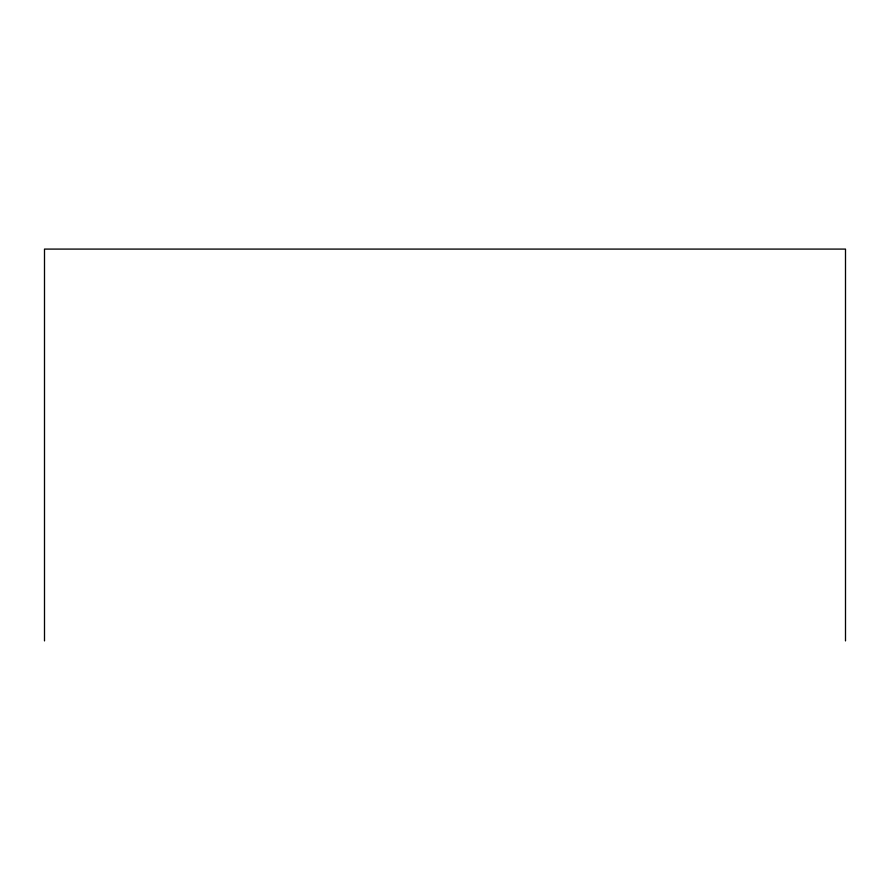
<?xml version="1.0" encoding="UTF-8"?>
<svg xmlns="http://www.w3.org/2000/svg" width="890" height="890" viewBox="0 0 890 890"><rect width="100%" height="100%" fill="white"/><g stroke="black" fill="none" stroke-linecap="round" stroke-linejoin="round"><path stroke-width="1.33" d="M845.5 640.911L845.5 249.089L44.5 249.089L44.5 640.911"/></g></svg>
